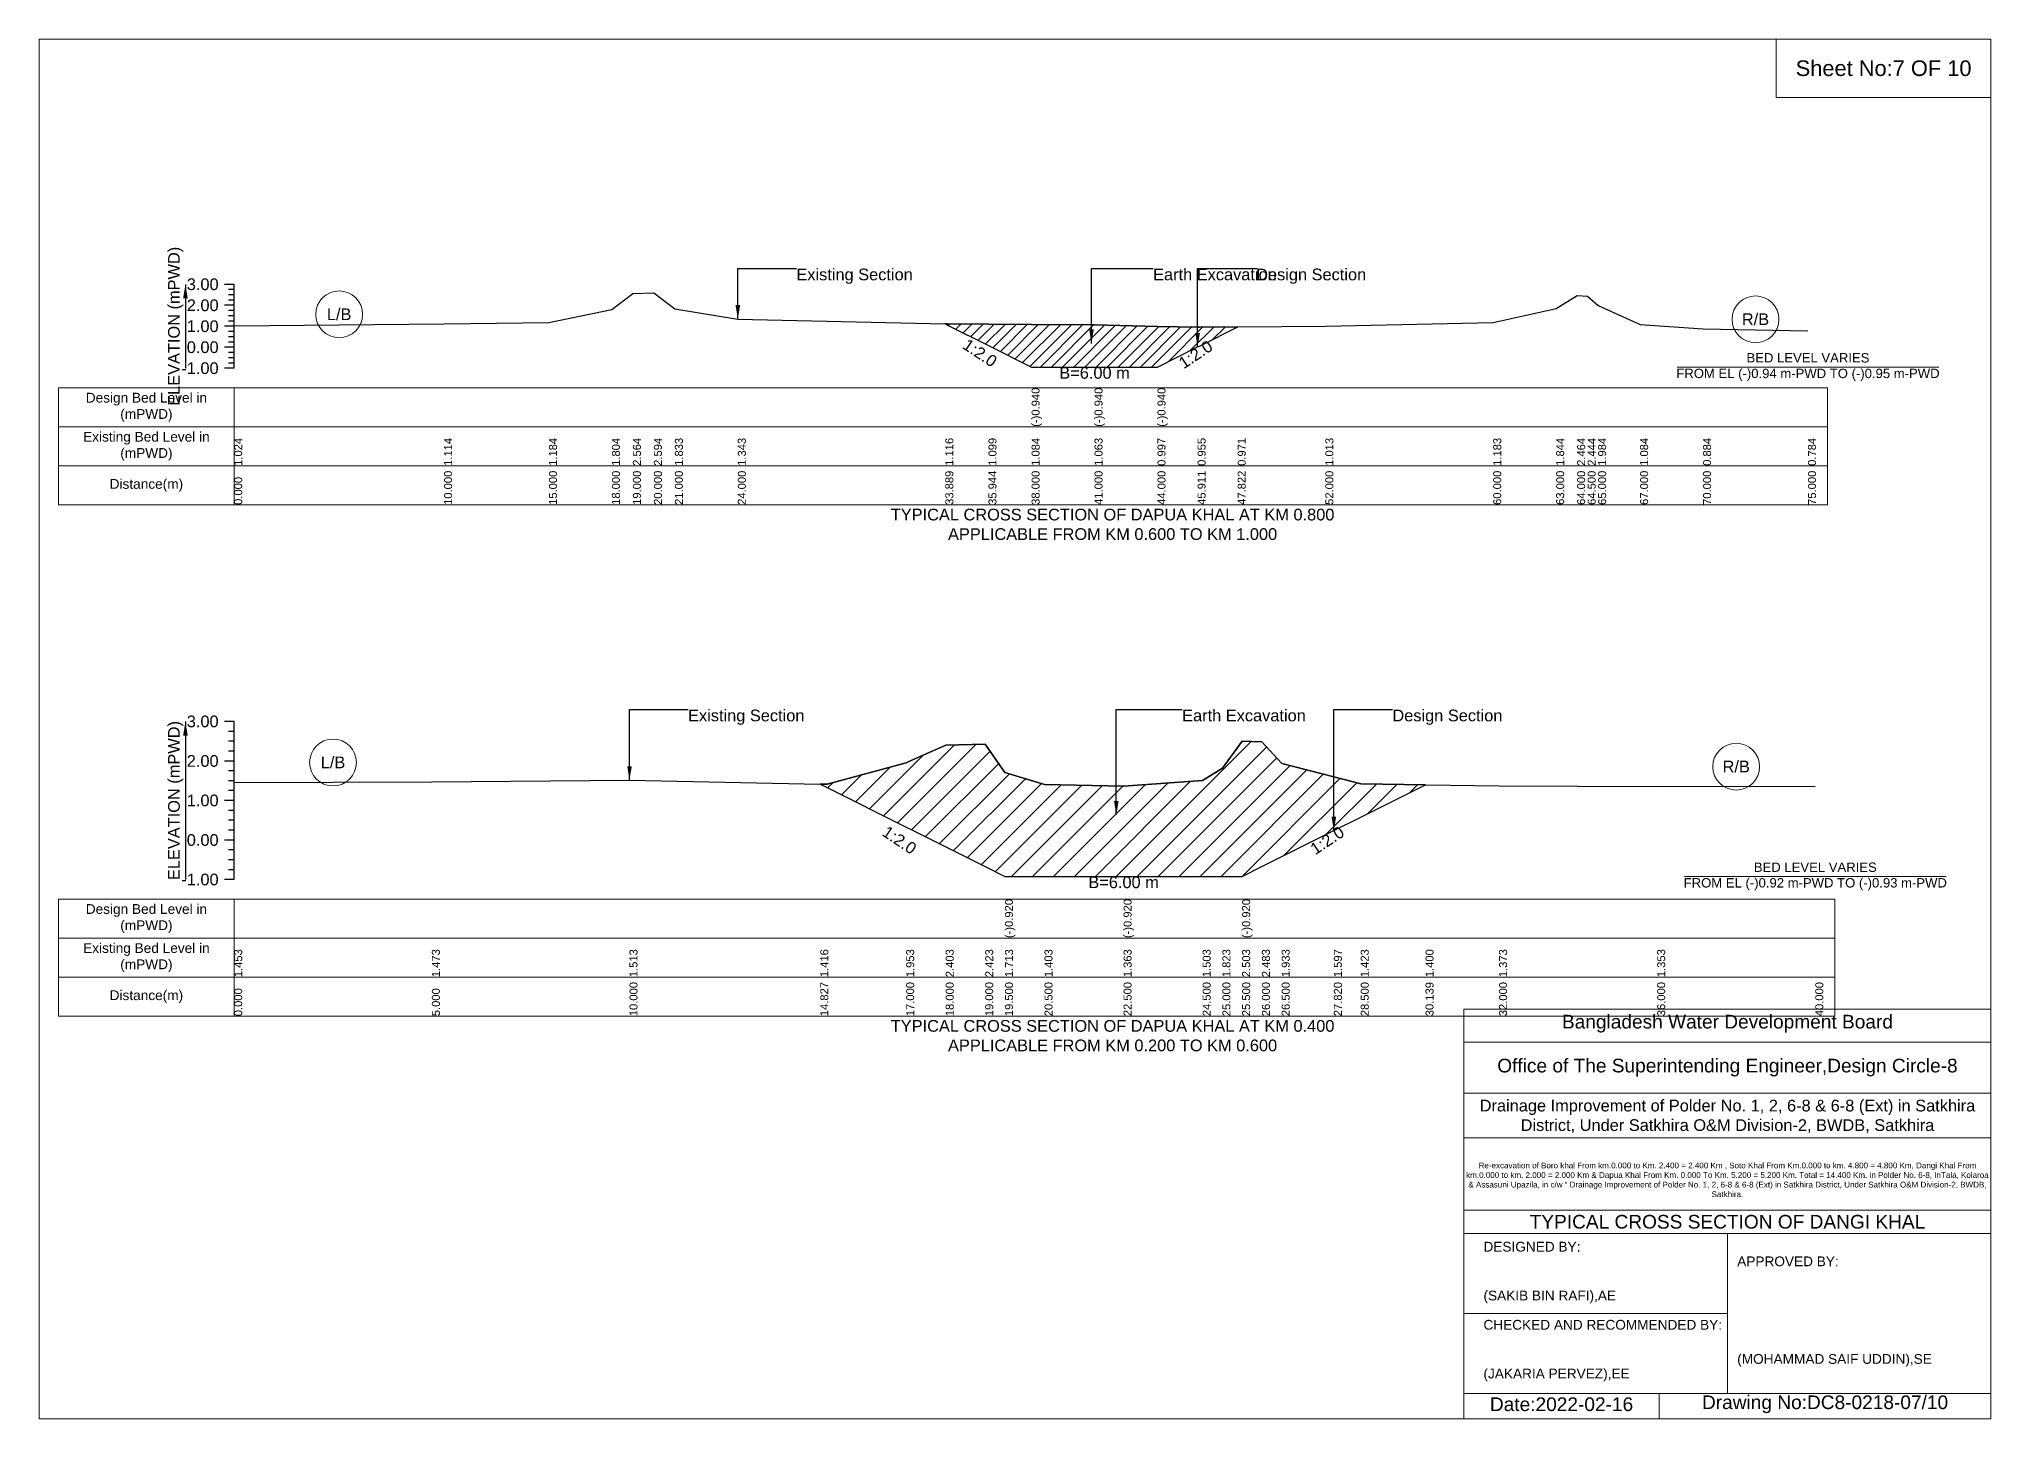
# Model space of a CAD drawing. Header units: inches. Extents: x 91000 to 538000, y -5656 to 0.
# Drawn here: x 370000 to 378000, y -5656 to 0 of the extents above; entities that cross this region are included whole.
import ezdxf

# ---------------------------------------------------------------- set-up
doc = ezdxf.new("R2010")
doc.units = ezdxf.units.IN
doc.header["$LTSCALE"] = 7
doc.header["$MEASUREMENT"] = 0
for name, color, linetype, lineweight in [('Cross section Data Border', 7, 'Continuous', 9), ('Cross Section Labels', 7, 'Continuous', 9), ('Existing_Bed_Level for Xsection', 7, 'Continuous', 25)]:
    doc.layers.add(name, color=color, linetype=linetype, lineweight=lineweight)
doc.styles.get("Standard").update_dxf_attribs({"font": 'arial.ttf'})
doc.dimstyles.get("Standard").update_dxf_attribs({"dimtxt": 45, "dimasz": 60, "dimexe": 0.18, "dimexo": 0.0625, "dimgap": 0.09, "dimtad": 0, "dimtih": 1, "dimtoh": 1, "dimdec": 4, "dimzin": 0, "dimdsep": 46, "dimtxsty": 'Standard', "dimcen": 0.09, "dimadec": 0, "dimazin": 0, "dimtfac": 1, "dimtdec": 4, "dimtofl": 0, "dimtmove": 0, "dimatfit": 3, "dimfxl": 1, "dimtolj": 1, "dimtzin": 0, "dimarcsym": 0})

msp = doc.modelspace()

# ---------------------------------------------------------------- hatches: boundary and pattern name
at = {"layer": 'Existing_Bed_Level for Xsection'}
h = msp.add_hatch(dxfattribs=at)
h.set_pattern_fill('ANSI31', color=256, scale=258, style=0)
h.paths.add_polyline_path([(373714.44444, -1167.48622), (373724, -1172.264), (373891.22222, -1255.87511), (374068, -1344.264), (374326, -1344.264), (374584, -1344.264), (374748.36531, -1262.08135), (374756, -1258.264), (374912.73061, -1179.89869), (374756, -1181.466), (374748.36531, -1181.29804), (374584, -1177.682), (374326, -1172.006), (374068, -1170.16314), (373891.22222, -1168.90044), (373724, -1167.706)])
h = msp.add_hatch(dxfattribs=at)
h.set_pattern_fill('ANSI31', color=256, scale=486, style=0)
h.paths.add_polyline_path([(373201.9875, -3053.71975), (373230, -3067.726), (373554, -3229.726), (373580.49375, -3242.97287), (373716, -3310.726), (373878, -3391.726), (373959, -3432.226), (374121, -3432.226), (374445, -3432.226), (374769, -3432.226), (374850, -3432.226), (374931, -3432.226), (375012, -3391.726), (375093, -3351.226), (375306.7725, -3244.33975), (375417, -3189.226), (375682.545, -3056.4535), (375417, -3052.66), (375306.7725, -3024.55199), (375093, -2970.04), (375012, -2880.94), (374931, -2877.7), (374850, -2987.86), (374769, -3039.7), (374445, -3062.38), (374121, -3055.9), (373959, -3005.68), (373878, -2890.66), (373716, -2893.9), (373580.49375, -2954.87781), (373554, -2966.8), (373230, -3054.28)])

# ---------------------------------------------------------------- linework, layer by layer
at = {"layer": 'Cross section Data Border'}
for points in [[(370080, -1429.424), (377330, -1429.424), (377330, -1909.424), (370080, -1909.424)], [(370080, -3525.186), (377360, -3525.186), (377360, -4005.186), (370080, -4005.186)]]:
    msp.add_lwpolyline(points, close=True, dxfattribs=at)
for points in [[(370800, -1429.424), (370800, -1909.424)], [(370080, -1589.424), (377330, -1589.424)], [(370080, -1749.424), (377330, -1749.424)], [(370800, -3525.186), (370800, -4005.186)], [(370080, -3685.186), (377360, -3685.186)], [(370080, -3845.186), (377360, -3845.186)]]:
    msp.add_lwpolyline(points, dxfattribs=at)
at = {"layer": 'Cross Section Labels'}
for points in [[(370000, 0), (378000, 0), (378000, -5656), (370000, -5656)], [(377120, 0), (378000, 0), (378000, -240), (377120, -240)]]:
    msp.add_lwpolyline(points, close=True, dxfattribs=at)
for points in [[(376714.19427, -1344.264), (377785.80573, -1344.264)], [(376744.19427, -3432.226), (377815.80573, -3432.226)], [(375840, -5656), (375840, -3976), (378000, -3976)], [(375840, -4112), (378000, -4112)], [(375840, -4320), (378000, -4320)], [(375840, -4504), (378000, -4504)], [(375840, -4800), (378000, -4800)], [(375840, -4896), (378000, -4896)], [(376920, -4896), (376920, -5552)], [(375840, -5224), (376920, -5224)], [(375840, -5552), (378000, -5552)], [(376640, -5552), (376640, -5656)]]:
    msp.add_lwpolyline(points, dxfattribs=at)
for centre in [(371230, -1128.49), (377035, -1148.7), (371205, -2965.18), (376956, -2982.19)]:
    msp.add_circle(centre, 96, dxfattribs=at)
at = {"layer": 'Existing_Bed_Level for Xsection'}
for points in [[(370800, -1005.424), (370760, -1005.424)], [(370800, -1026.924), (370776, -1026.924)], [(370800, -1349.424), (370800, -1263.424), (370800, -1177.424), (370800, -1091.424), (370800, -1005.424)], [(370800, -1091.424), (370760, -1091.424)], [(370800, -1048.424), (370776, -1048.424)], [(370800, -1069.924), (370776, -1069.924)], [(370800, -1112.924), (370776, -1112.924)], [(370800, -1175.36), (371660, -1167.62), (372090, -1161.6), (372348, -1108.28), (372434, -1042.92), (372520, -1040.34), (372606, -1105.786), (372864, -1147.926), (373714.44444, -1167.48622), (373724, -1167.706), (373891.22222, -1168.90044), (374068, -1170.16314), (374068, -1170.16314), (374326, -1172.006), (374326, -1172.006), (374584, -1177.682), (374584, -1177.682), (374748.36531, -1181.29804), (374756, -1181.466), (374912.73061, -1179.89869), (375272, -1176.306), (375960, -1161.686), (376218, -1104.84), (376304, -1051.52), (376347, -1053.24), (376390, -1092.8), (376562, -1170.2), (376820, -1187.4), (377250, -1196)], [(370800, -1177.424), (370760, -1177.424)], [(370800, -1134.424), (370776, -1134.424)], [(370800, -1155.924), (370776, -1155.924)], [(370800, -1198.924), (370776, -1198.924)], [(370800, -1263.424), (370760, -1263.424)], [(370800, -1220.424), (370776, -1220.424)], [(370800, -1241.924), (370776, -1241.924)], [(370800, -1349.424), (370760, -1349.424)], [(370800, -1284.924), (370776, -1284.924)], [(370800, -1306.424), (370776, -1306.424)], [(370800, -1327.924), (370776, -1327.924)], [(370800, -2797.186), (370760, -2797.186)], [(370800, -3445.186), (370800, -3283.186), (370800, -3121.186), (370800, -2959.186), (370800, -2797.186)], [(370800, -2837.686), (370776, -2837.686)], [(370800, -2878.186), (370776, -2878.186)], [(370800, -3047.8), (371610, -3044.56), (372420, -3038.08), (373201.9875, -3053.71975), (373230, -3054.28), (373554, -2966.8), (373580.49375, -2954.87781), (373716, -2893.9), (373878, -2890.66), (373959, -3005.68), (373959, -3005.68), (374121, -3055.9), (374445, -3062.38), (374445, -3062.38), (374769, -3039.7), (374850, -2987.86), (374931, -2877.7), (374931, -2877.7), (375012, -2880.94), (375093, -2970.04), (375306.7725, -3024.55199), (375417, -3052.66), (375682.545, -3056.4535), (375984, -3060.76), (376632, -3064), (377280, -3062.38)], [(370800, -2959.186), (370760, -2959.186)], [(370800, -2918.686), (370776, -2918.686)], [(370800, -2999.686), (370776, -2999.686)], [(370800, -3040.186), (370776, -3040.186)], [(370800, -3080.686), (370776, -3080.686)], [(370800, -3121.186), (370760, -3121.186)], [(370800, -3161.686), (370776, -3161.686)], [(370800, -3202.186), (370776, -3202.186)], [(370800, -3242.686), (370776, -3242.686)], [(370800, -3283.186), (370760, -3283.186)], [(370800, -3323.686), (370776, -3323.686)], [(370800, -3364.186), (370776, -3364.186)], [(370800, -3404.686), (370776, -3404.686)], [(370800, -3445.186), (370760, -3445.186)]]:
    msp.add_lwpolyline(points, dxfattribs=at)
for points in [[(373714.44444, -1167.48622), (373724, -1172.264), (373891.22222, -1255.87511), (374068, -1344.264), (374068, -1344.264), (374326, -1344.264), (374326, -1344.264), (374584, -1344.264), (374584, -1344.264), (374748.36531, -1262.08135), (374756, -1258.264), (374912.73061, -1179.89869), (374756, -1181.466), (374748.36531, -1181.29804), (374584, -1177.682), (374584, -1177.682), (374326, -1172.006), (374326, -1172.006), (374068, -1170.16314), (374068, -1170.16314), (373891.22222, -1168.90044), (373724, -1167.706)], [(373201.9875, -3053.71975), (373230, -3067.726), (373554, -3229.726), (373580.49375, -3242.97287), (373716, -3310.726), (373878, -3391.726), (373959, -3432.226), (373959, -3432.226), (374121, -3432.226), (374445, -3432.226), (374445, -3432.226), (374769, -3432.226), (374850, -3432.226), (374931, -3432.226), (374931, -3432.226), (375012, -3391.726), (375093, -3351.226), (375306.7725, -3244.33975), (375417, -3189.226), (375682.545, -3056.4535), (375417, -3052.66), (375306.7725, -3024.55199), (375093, -2970.04), (375012, -2880.94), (374931, -2877.7), (374931, -2877.7), (374850, -2987.86), (374769, -3039.7), (374445, -3062.38), (374445, -3062.38), (374121, -3055.9), (373959, -3005.68), (373959, -3005.68), (373878, -2890.66), (373716, -2893.9), (373580.49375, -2954.87781), (373554, -2966.8), (373230, -3054.28)]]:
    msp.add_lwpolyline(points, close=True, dxfattribs=at)

# ---------------------------------------------------------------- texts
at = {"layer": 'Cross section Data Border', "char_height": 40, "width": 640, "attachment_point": 5}
for s, insert in [('Design Bed Level in (mPWD)', (370440, -1509.424)), ('Existing Bed Level in (mPWD)', (370440, -1669.424)), ('Distance(m)', (370440, -1829.424)), ('Design Bed Level in (mPWD)', (370440, -3605.186)), ('Existing Bed Level in (mPWD)', (370440, -3765.186)), ('Distance(m)', (370440, -3925.186))]:
    msp.add_mtext(s, dxfattribs=dict(at, insert=insert))
at = {"layer": 'Cross Section Labels'}
for s, insert, char_height, attachment_point in [('Sheet No:7 OF 10', (377560, -120), 64, 5), ('Existing Section', (373104, -940.924), 48, 1), ('Earth Excavation', (374566, -940.924), 48, 1), ('Design Section', (374988.36531, -940.924), 48, 1), ('L/B', (371230, -1128.49), 48, 5), ('R/B', (377035, -1148.7), 48, 5), ('B=6.00 m', (374326, -1344.264), 48, 2), ('BED LEVEL VARIES ^JFROM EL (-)0.94 m-PWD TO (-)0.95 m-PWD', (377250, -1344.264), 38.4, 5), ('TYPICAL CROSS SECTION OF DAPUA KHAL AT KM 0.800^JAPPLICABLE FROM KM 0.600 TO KM 1.000', (374400, -1989.424), 48, 5), ('Existing Section', (372660, -2748.586), 48, 1), ('Earth Excavation', (374685, -2748.586), 48, 1), ('Design Section', (375546.7725, -2748.586), 48, 1), ('L/B', (371205, -2965.18), 48, 5), ('R/B', (376956, -2982.19), 48, 5), ('B=6.00 m', (374445, -3432.226), 48, 2), ('BED LEVEL VARIES ^JFROM EL (-)0.92 m-PWD TO (-)0.93 m-PWD', (377280, -3432.226), 38.4, 5), ('Bangladesh Water Development Board', (376920, -4036), 56, 5), ('TYPICAL CROSS SECTION OF DAPUA KHAL AT KM 0.400^JAPPLICABLE FROM KM 0.200 TO KM 0.600', (374400, -4085.186), 48, 5), ('Office of The Superintending Engineer,Design Circle-8', (376920, -4216), 56, 5)]:
    msp.add_mtext(s, dxfattribs=dict(at, insert=insert, char_height=char_height, attachment_point=attachment_point))
at = {"layer": 'Cross Section Labels', "char_height": 48, "attachment_point": 2}
for insert, rotation in [((373869.72222, -1266.62511), 326.309932474), ((374726.86531, -1272.83135), 33.690067526), ((373539.99375, -3263.22287), 326.309932474), ((375266.2725, -3264.58975), 33.690067526)]:
    msp.add_mtext('1:2.0', dxfattribs=dict(at, insert=insert, rotation=rotation))
at = {"layer": 'Cross Section Labels'}
for s, insert, char_height, width, attachment_point in [('Drainage Improvement of Polder No. 1, 2, 6-8 & 6-8 (Ext) in Satkhira District, Under Satkhira O&M Division-2, BWDB, Satkhira', (376920, -4416), 48, 2240, 5), ('Re-excavation of Boro khal From km.0.000 to Km. 2.400 = 2.400 Km , Soto Khal From Km.0.000 to km. 4.800 = 4.800 Km, Dangi Khal From km.0.000 to km. 2.000 = 2.000 Km & Dapua Khal From Km. 0.000 To Km. 5.200 = 5.200 Km. Total = 14.400 Km. in Polder No. 6-8, InTala, Kolaroa & Assasuni Upazila, in c/w “ Drainage Improvement of Polder No. 1, 2, 6-8 & 6-8 (Ext) in Satkhira District, Under Satkhira O&M Division-2, BWDB, Satkhira.', (376920, -4676), 23.56497918, 2160, 5), ('TYPICAL CROSS SECTION OF DANGI KHAL', (376920, -4848), 56, 2240, 5), ('DESIGNED BY:^J^J^J(SAKIB BIN RAFI),AE', (375920, -5056), 40, 1120, 4), ('APPROVED BY:^J^J^J^J^J^J(MOHAMMAD SAIF UDDIN),SE', (376960, -5216), 40, 1120, 4), ('CHECKED AND RECOMMENDED BY:^J^J^J(JAKARIA PERVEZ),EE', (375920, -5376), 40, 1120, 4), ('Date:2022-02-16', (376240, -5596), 56, 1120, 5), ('Drawing No:DC8-0218-07/10', (377320, -5596), 56, 1760, 5)]:
    msp.add_mtext(s, dxfattribs=dict(at, insert=insert, char_height=char_height, width=width, attachment_point=attachment_point))
at = {"layer": 'Existing_Bed_Level for Xsection', "rotation": 90}
for s, insert, char_height, attachment_point in [('ELEVATION (mPWD)', (370560, -1177.424), 48, 5), ('(-)0.940', (374068, -1589.424), 32.8, 1), ('(-)0.940', (374326, -1589.424), 32.8, 1), ('(-)0.940', (374584, -1589.424), 32.8, 1), ('1.024', (370800, -1749.424), 32.8, 1), ('1.114', (371660, -1749.424), 32.8, 1), ('1.184', (372090, -1749.424), 32.8, 1), ('1.804', (372348, -1749.424), 32.8, 1), ('2.564', (372434, -1749.424), 32.8, 1), ('2.594', (372520, -1749.424), 32.8, 1), ('1.833', (372606, -1749.424), 32.8, 1), ('1.343', (372864, -1749.424), 32.8, 1), ('1.116', (373714.44444, -1749.424), 32.8, 1), ('1.099', (373891.22222, -1749.424), 32.8, 1), ('1.084', (374068, -1749.424), 32.8, 1), ('1.063', (374326, -1749.424), 32.8, 1), ('0.997', (374584, -1749.424), 32.8, 1), ('0.955', (374748.36531, -1749.424), 32.8, 1), ('0.971', (374912.73061, -1749.424), 32.8, 1), ('1.013', (375272, -1749.424), 32.8, 1), ('1.183', (375960, -1749.424), 32.8, 1), ('1.844', (376218, -1749.424), 32.8, 1), ('2.464', (376304, -1749.424), 32.8, 1), ('2.444', (376347, -1749.424), 32.8, 1), ('1.984', (376390, -1749.424), 32.8, 1), ('1.084', (376562, -1749.424), 32.8, 1), ('0.884', (376820, -1749.424), 32.8, 1), ('0.784', (377250, -1749.424), 32.8, 1), ('0.000', (370800, -1909.424), 32.8, 1), ('10.000', (371660, -1909.424), 32.8, 1), ('15.000', (372090, -1909.424), 32.8, 1), ('18.000', (372348, -1909.424), 32.8, 1), ('19.000', (372434, -1909.424), 32.8, 1), ('20.000', (372520, -1909.424), 32.8, 1), ('21.000', (372606, -1909.424), 32.8, 1), ('24.000', (372864, -1909.424), 32.8, 1), ('33.889', (373714.44444, -1909.424), 32.8, 1), ('35.944', (373891.22222, -1909.424), 32.8, 1), ('38.000', (374068, -1909.424), 32.8, 1), ('41.000', (374326, -1909.424), 32.8, 1), ('44.000', (374584, -1909.424), 32.8, 1), ('45.911', (374748.36531, -1909.424), 32.8, 1), ('47.822', (374912.73061, -1909.424), 32.8, 1), ('52.000', (375272, -1909.424), 32.8, 1), ('60.000', (375960, -1909.424), 32.8, 1), ('63.000', (376218, -1909.424), 32.8, 1), ('64.000', (376304, -1909.424), 32.8, 1), ('64.500', (376347, -1909.424), 32.8, 1), ('65.000', (376390, -1909.424), 32.8, 1), ('67.000', (376562, -1909.424), 32.8, 1), ('70.000', (376820, -1909.424), 32.8, 1), ('75.000', (377250, -1909.424), 32.8, 1), ('ELEVATION (mPWD)', (370560, -3121.186), 48, 5), ('(-)0.920', (373959, -3685.186), 32.8, 1), ('(-)0.920', (374445, -3685.186), 32.8, 1), ('(-)0.920', (374931, -3685.186), 32.8, 1), ('1.453', (370800, -3845.186), 32.8, 1), ('1.473', (371610, -3845.186), 32.8, 1), ('1.513', (372420, -3845.186), 32.8, 1), ('1.416', (373201.9875, -3845.186), 32.8, 1), ('1.953', (373554, -3845.186), 32.8, 1), ('2.403', (373716, -3845.186), 32.8, 1), ('2.423', (373878, -3845.186), 32.8, 1), ('1.713', (373959, -3845.186), 32.8, 1), ('1.403', (374121, -3845.186), 32.8, 1), ('1.363', (374445, -3845.186), 32.8, 1), ('1.503', (374769, -3845.186), 32.8, 1), ('1.823', (374850, -3845.186), 32.8, 1), ('2.503', (374931, -3845.186), 32.8, 1), ('2.483', (375012, -3845.186), 32.8, 1), ('1.933', (375093, -3845.186), 32.8, 1), ('1.597', (375306.7725, -3845.186), 32.8, 1), ('1.423', (375417, -3845.186), 32.8, 1), ('1.400', (375682.545, -3845.186), 32.8, 1), ('1.373', (375984, -3845.186), 32.8, 1), ('1.353', (376632, -3845.186), 32.8, 1), ('0.000', (370800, -4005.186), 32.8, 1), ('5.000', (371610, -4005.186), 32.8, 1), ('10.000', (372420, -4005.186), 32.8, 1), ('14.827', (373201.9875, -4005.186), 32.8, 1), ('17.000', (373554, -4005.186), 32.8, 1), ('18.000', (373716, -4005.186), 32.8, 1), ('19.000', (373878, -4005.186), 32.8, 1), ('19.500', (373959, -4005.186), 32.8, 1), ('20.500', (374121, -4005.186), 32.8, 1), ('22.500', (374445, -4005.186), 32.8, 1), ('24.500', (374769, -4005.186), 32.8, 1), ('25.000', (374850, -4005.186), 32.8, 1), ('25.500', (374931, -4005.186), 32.8, 1), ('26.000', (375012, -4005.186), 32.8, 1), ('26.500', (375093, -4005.186), 32.8, 1), ('27.820', (375306.7725, -4005.186), 32.8, 1), ('28.500', (375417, -4005.186), 32.8, 1), ('30.139', (375682.545, -4005.186), 32.8, 1), ('32.000', (375984, -4005.186), 32.8, 1), ('36.000', (376632, -4005.186), 32.8, 1), ('40.000', (377280, -4005.186), 32.8, 1)]:
    msp.add_mtext(s, dxfattribs=dict(at, insert=insert, char_height=char_height, attachment_point=attachment_point))
at = {"layer": 'Existing_Bed_Level for Xsection', "char_height": 48, "attachment_point": 6}
for s, insert in [('3.00', (370736, -1005.424)), ('2.00', (370736, -1091.424)), ('1.00', (370736, -1177.424)), ('0.00', (370736, -1263.424)), ('-1.00', (370736, -1349.424)), ('3.00', (370736, -2797.186)), ('2.00', (370736, -2959.186)), ('1.00', (370736, -3121.186)), ('0.00', (370736, -3283.186)), ('-1.00', (370736, -3445.186))]:
    msp.add_mtext(s, dxfattribs=dict(at, insert=insert))

# ---------------------------------------------------------------- leaders
at = {"layer": 'Cross Section Labels', "annotation_type": 0, "has_hookline": 1, "hookline_direction": 0}
for points, text_width in [([(372864, -1147.926), (372864, -940.924), (373103.91, -940.924)], 467.16508), ([(374313.40094, -1247.63547), (374313.40094, -940.924), (374565.91, -940.924)], 496.99318), ([(374748.36531, -1262.08135), (374748.36531, -940.924), (374988.27531, -940.924)], 441.23329), ([(372420, -3038.08), (372420, -2748.586), (372659.91, -2748.586)], 467.16508), ([(374415.28339, -3180.37705), (374415.28339, -2748.586), (374684.91, -2748.586)], 496.99318), ([(375306.7725, -3244.33975), (375306.7725, -2748.586), (375546.6825, -2748.586)], 441.23329)]:
    msp.add_leader(points, dimstyle='Standard', override={"dimasz": 57.6}, dxfattribs=dict(at, text_width=text_width))
at = {"layer": 'Existing_Bed_Level for Xsection'}
for points in [[(370600, -1005.424), (370600, -1349.424)], [(370600, -2797.186), (370600, -3445.186)]]:
    msp.add_leader(points, dimstyle='Standard', override={"dimasz": 57.6}, dxfattribs=at)

doc.saveas('drawing.dxf')
